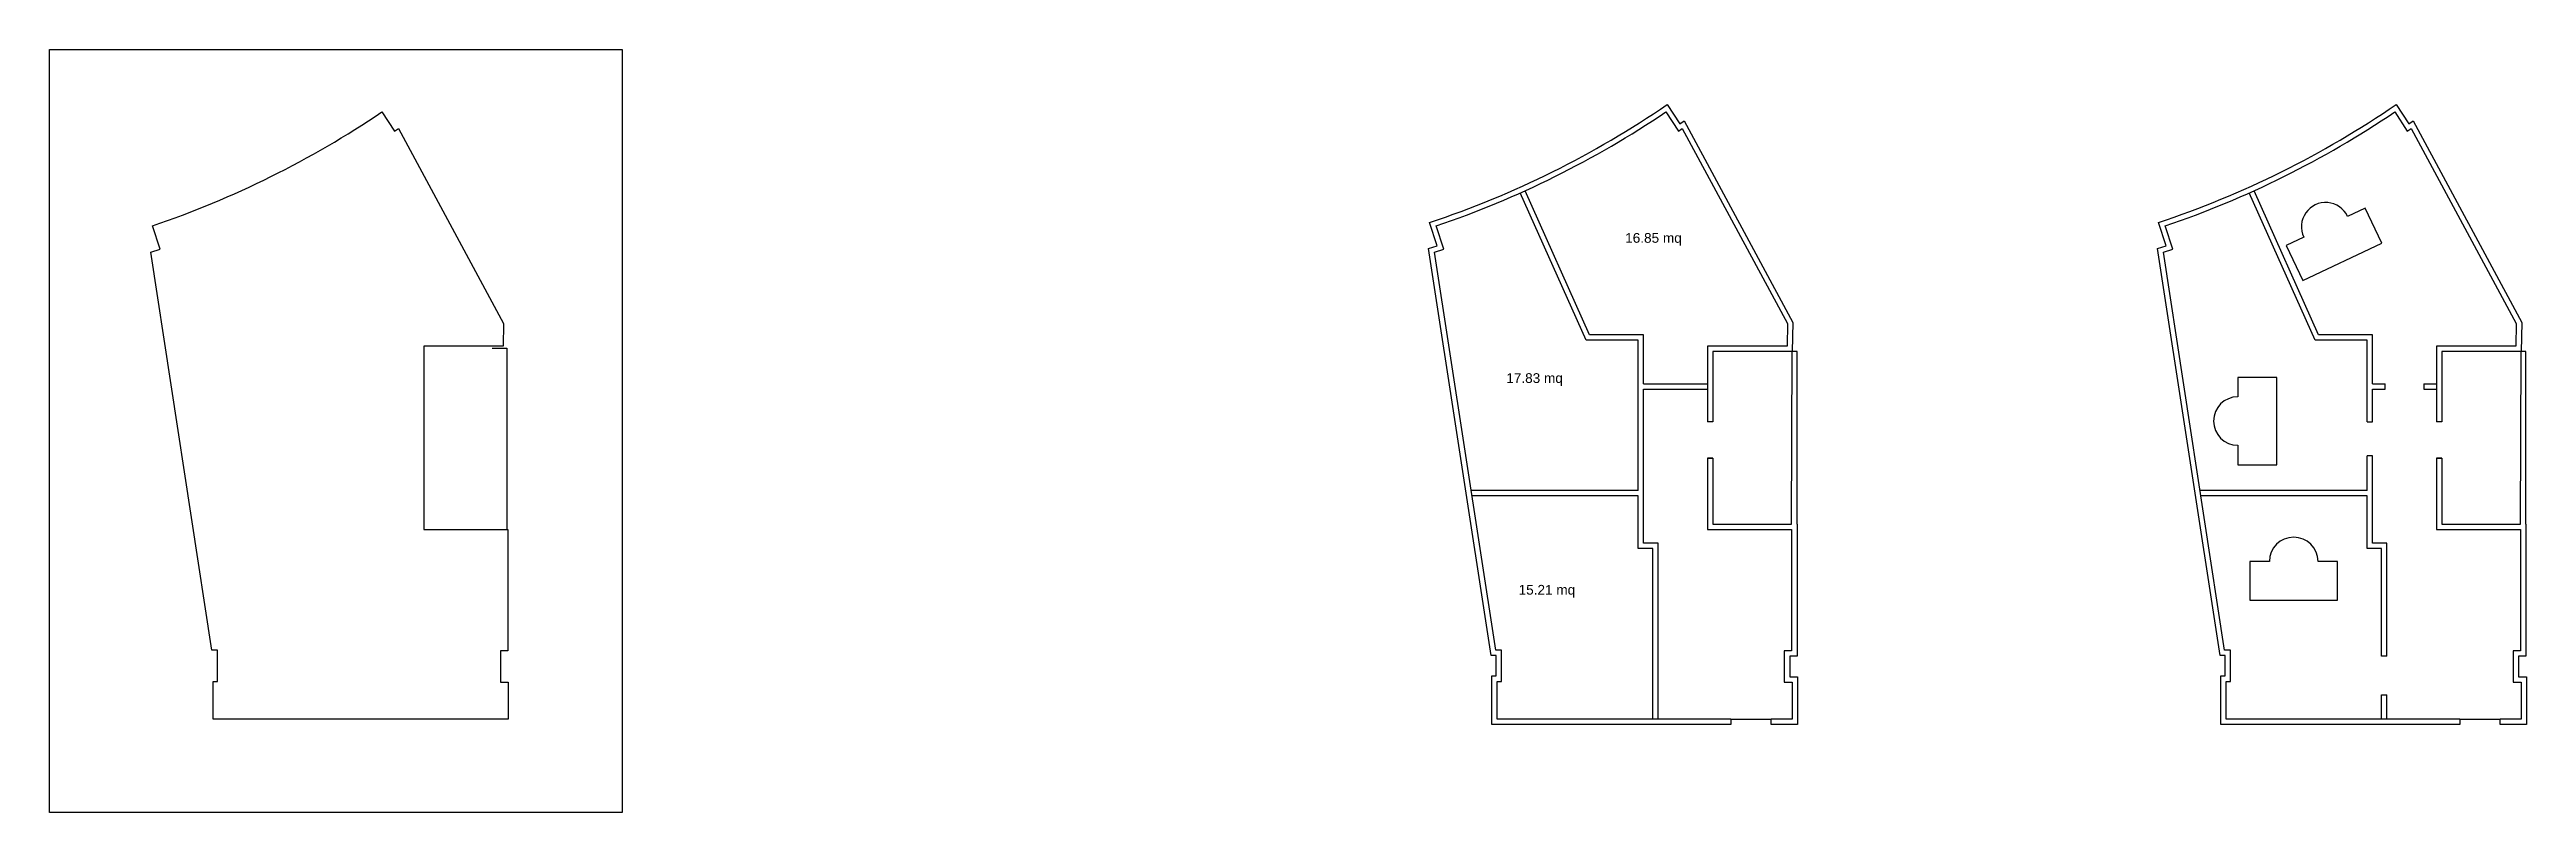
# Model space of a CAD drawing. Header units: inches. Extents: x 60.7 to 111.6, y -51 to -35.3.
import ezdxf

# ---------------------------------------------------------------- set-up
doc = ezdxf.new("R2010")
doc.units = ezdxf.units.IN
doc.header["$MEASUREMENT"] = 0
doc.styles.get("Standard").update_dxf_attribs({"font": 'arial.ttf'})
picture_1 = doc.add_image_def('image1.jpg', size_in_pixel=(1200, 1600))

msp = doc.modelspace()

# ---------------------------------------------------------------- linework, layer by layer
at = {"color": 1}
for p, q in [((69.78, -41.474), (70.084, -41.474)), ((70.084, -41.474), (70.084, -45.205)), ((96.522, -45.095), (96.534, -41.543)), ((96.632, -41.543), (96.534, -41.543)), ((96.632, -45.095), (96.632, -41.543)), ((111.522, -45.095), (111.534, -41.543)), ((111.632, -41.543), (111.534, -41.543)), ((111.632, -45.095), (111.632, -41.543)), ((94.903, -42.985), (94.793, -42.985)), ((109.903, -42.985), (109.793, -42.985)), ((94.793, -43.735), (94.903, -43.735)), ((94.903, -43.735), (94.793, -43.735)), ((109.793, -43.735), (109.903, -43.735)), ((109.903, -43.735), (109.793, -43.735)), ((95.272, -49.114), (95.272, -49.224)), ((96.102, -49.224), (96.102, -49.114)), ((110.272, -49.114), (110.272, -49.224)), ((111.102, -49.224), (111.102, -49.114))]:
    msp.add_line(p, q, dxfattribs=at)
at = {"color": 3}
for p, q in [((108.733, -42.314), (108.733, -42.204)), ((109.533, -42.204), (109.533, -42.314)), ((93.362, -44.404), (89.927, -44.404)), ((93.362, -44.514), (89.944, -44.514)), ((108.362, -44.404), (104.927, -44.404)), ((108.362, -44.514), (104.944, -44.514)), ((95.272, -49.114), (96.102, -49.114)), ((110.272, -49.114), (111.102, -49.114))]:
    msp.add_line(p, q, dxfattribs=at)
at = {"color": 5}
for p, q in [((108.772, -47.814), (108.662, -47.814)), ((108.662, -48.614), (108.772, -48.614))]:
    msp.add_line(p, q, dxfattribs=at)
at = {"color": 1}
for points in [[(70.014, -40.966), (70.005, -41.433), (68.462, -41.428), (68.372, -41.428), (68.372, -45.205), (70.101, -45.205), (70.101, -47.702), (69.951, -47.702), (69.951, -48.351), (70.112, -48.351), (70.112, -49.114), (64.042, -49.114), (64.042, -48.333), (64.13, -48.333), (64.13, -47.693), (64.011, -47.693), (62.754, -39.495), (62.947, -39.432), (62.789, -38.951, 0.067616), (67.511, -36.604), (67.769, -37.002), (67.852, -36.949), (70.014, -40.966)], [(95.272, -49.224), (90.352, -49.224), (90.352, -48.223), (90.44, -48.223), (90.44, -47.803), (90.337, -47.803), (89.052, -39.42), (89.228, -39.362), (89.071, -38.881, 0.070469), (93.962, -36.45), (94.222, -36.85), (94.313, -36.791), (96.545, -40.94), (96.534, -41.543), (94.903, -41.538), (94.903, -42.985)], [(95.272, -49.114), (90.462, -49.114), (90.462, -48.333), (90.55, -48.333), (90.55, -47.693), (90.432, -47.693), (89.175, -39.495), (89.367, -39.432), (89.21, -38.951, 0.067616), (93.931, -36.604), (94.19, -37.002), (94.272, -36.949), (96.434, -40.966), (96.426, -41.433), (94.883, -41.428), (94.793, -41.428), (94.793, -42.985)], [(110.272, -49.224), (105.352, -49.224), (105.352, -48.223), (105.44, -48.223), (105.44, -47.803), (105.337, -47.803), (104.052, -39.42), (104.228, -39.362), (104.071, -38.881, 0.070469), (108.962, -36.45), (109.222, -36.85), (109.313, -36.791), (111.545, -40.94), (111.534, -41.543), (109.903, -41.538), (109.903, -42.985)], [(110.272, -49.114), (105.462, -49.114), (105.462, -48.333), (105.55, -48.333), (105.55, -47.693), (105.432, -47.693), (104.175, -39.495), (104.367, -39.432), (104.21, -38.951, 0.067616), (108.931, -36.604), (109.19, -37.002), (109.272, -36.949), (111.434, -40.966), (111.426, -41.433), (109.883, -41.428), (109.793, -41.428), (109.793, -42.985)]]:
    msp.add_lwpolyline(points, format="xyb", dxfattribs=at)
at = {"color": 3}
for points in [[(93.362, -42.204), (93.362, -41.304), (92.292, -41.304), (90.936, -38.274)], [(93.472, -42.204), (93.472, -41.194), (92.364, -41.194), (91.037, -38.229)], [(108.362, -42.204), (108.362, -41.304), (107.292, -41.304), (105.936, -38.274)], [(108.472, -42.204), (108.472, -41.194), (107.364, -41.194), (106.037, -38.229)], [(93.362, -44.404), (93.362, -42.204)], [(93.472, -42.204), (94.793, -42.204)], [(108.362, -42.985), (108.362, -42.204)], [(108.472, -42.204), (108.733, -42.204)], [(109.533, -42.204), (109.793, -42.204)], [(93.772, -49.114), (93.772, -45.484), (93.472, -45.484), (93.472, -42.314), (94.793, -42.314)], [(108.472, -42.985), (108.472, -42.314), (108.733, -42.314)], [(109.533, -42.314), (109.793, -42.314)], [(108.362, -42.985), (108.472, -42.985)], [(108.362, -44.404), (108.362, -43.688)], [(108.472, -43.688), (108.362, -43.688)], [(108.772, -47.814), (108.772, -45.484), (108.472, -45.484), (108.472, -43.688)], [(93.662, -49.114), (93.662, -45.594), (93.362, -45.594), (93.362, -44.514)], [(108.662, -47.814), (108.662, -45.594), (108.362, -45.594), (108.362, -44.514)], [(108.662, -49.114), (108.662, -48.614)], [(108.772, -49.114), (108.772, -48.614)]]:
    msp.add_lwpolyline(points, dxfattribs=at)
at = {"color": 6}
for points in [[(107.963, -38.757, 1), (107.059, -39.184), (106.698, -39.355), (107.04, -40.079), (108.667, -39.309), (108.325, -38.586)], [(105.703, -42.472, 1), (105.703, -43.472), (105.703, -43.872), (106.503, -43.872), (106.503, -42.072), (105.703, -42.072)], [(107.353, -45.864, 1), (106.353, -45.864), (105.953, -45.864), (105.953, -46.664), (107.753, -46.664), (107.753, -45.864)]]:
    msp.add_lwpolyline(points, format="xyb", close=True, dxfattribs=at)
at = {"color": 1}
for points in [[(94.793, -43.735), (94.793, -45.205), (96.522, -45.205), (96.522, -47.702), (96.371, -47.702), (96.371, -48.351), (96.532, -48.351), (96.532, -49.114), (96.102, -49.114)], [(94.903, -43.735), (94.903, -45.095), (96.522, -45.095)], [(109.793, -43.735), (109.793, -45.205), (111.522, -45.205), (111.522, -47.702), (111.371, -47.702), (111.371, -48.351), (111.532, -48.351), (111.532, -49.114), (111.102, -49.114)], [(109.903, -43.735), (109.903, -45.095), (111.522, -45.095)], [(96.632, -45.095), (96.632, -47.812), (96.481, -47.812), (96.481, -48.241), (96.642, -48.241), (96.642, -49.224), (96.102, -49.224)], [(111.632, -45.095), (111.632, -47.812), (111.481, -47.812), (111.481, -48.241), (111.642, -48.241), (111.642, -49.224), (111.102, -49.224)]]:
    msp.add_lwpolyline(points, dxfattribs=at)

# ---------------------------------------------------------------- texts
at = {"color": 3, "char_height": 0.2, "attachment_point": 1}
for s, insert in [('16.85 mq', (93.096, -39.1)), ('17.83 mq', (90.649, -41.987)), ('15.21 mq', (90.903, -46.347))]:
    msp.add_mtext_dynamic_manual_height_columns(s, width=2.37741, gutter_width=1, heights=[0], dxfattribs=dict(at, insert=insert))

# ---------------------------------------------------------------- pictures from other files: only their frames are drawn
image = msp.add_image(picture_1, insert=(72.459, -35.319), size_in_units=(11.786, 15.715), rotation=180)
image.dxf.flags = 7

doc.saveas('drawing.dxf')
